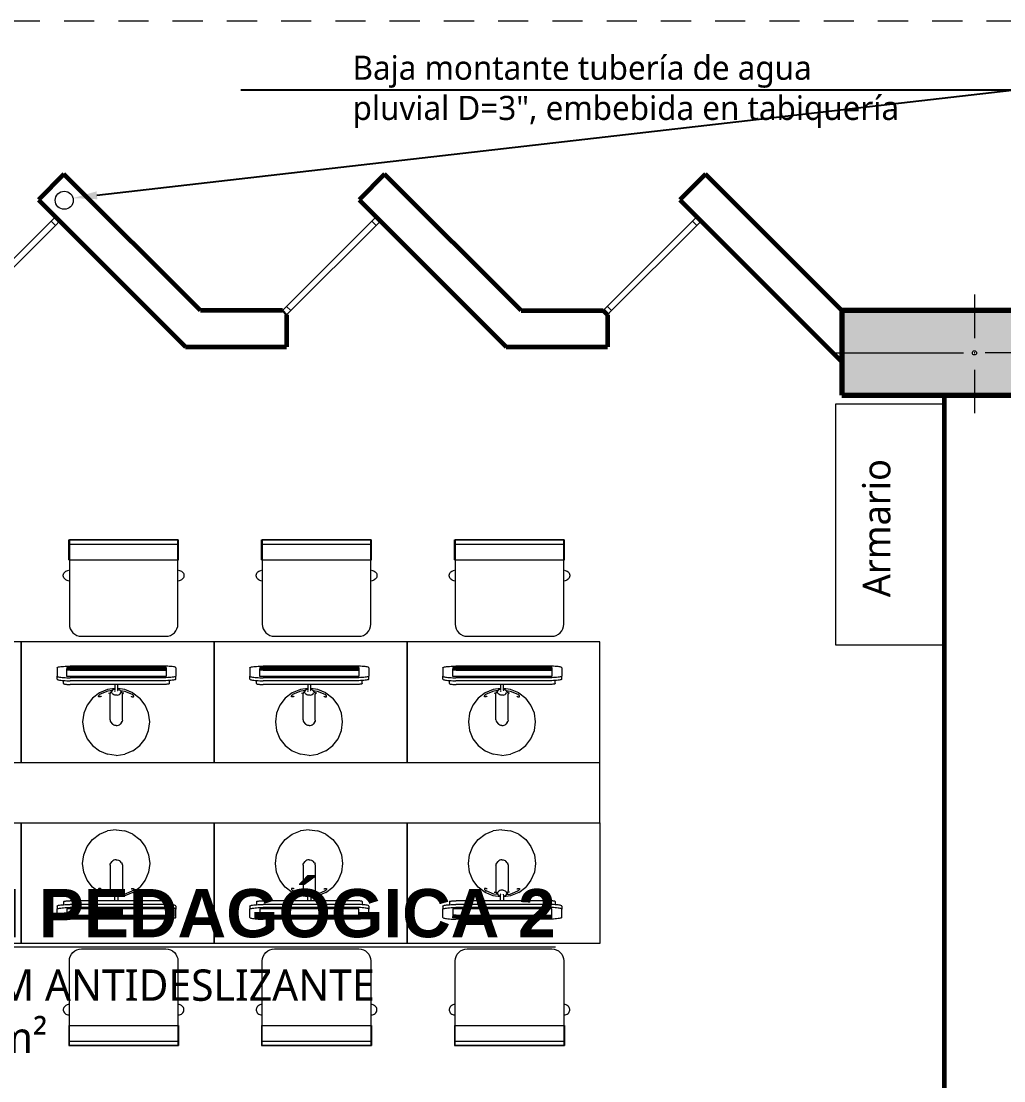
# Model space of a CAD drawing. Header units: metres. Extents: x 28 to 239, y -1 to 113.
# Drawn here: x 77.476 to 81.551, y 87.504 to 91.897 of the extents above; entities that cross this region are included whole.
import ezdxf
from ezdxf import colors
from ezdxf.entities.mleader import LeaderData, LeaderLine
from ezdxf.math import Vec2, Vec3

# ---------------------------------------------------------------- set-up
doc = ezdxf.new("R2010")
doc.units = ezdxf.units.M
doc.linetypes.add('DASHED2', pattern=[0.375, 0.25, -0.125])
doc.linetypes.add('HIDDEN2', pattern=[0.1875, 0.125, -0.0625])
for name, color, linetype, lineweight in [('COLUMNAS 50', 32, 'Continuous', 70), ('Equipamiento SR', 23, 'Continuous', 0), ('GRAFO 0 BLANCO', 7, 'Continuous', 0), ('GRAFO 4', 7, 'Continuous', 30), ('I.S. CANALETAS', 12, 'Continuous', 0), ('letras sr', 7, 'Continuous', 5), ('Muebles fijos El', 101, 'Continuous', 0), ('Muros el', 144, 'Continuous', 60), ('proyecciones', 1, 'DASHED2', 5), ('Vanos', 140, 'Continuous', 5)]:
    doc.layers.add(name, color=color, linetype=linetype, lineweight=lineweight)
doc.styles.add('Generales', font='trebuc.ttf', dxfattribs={"height": 0.1})
doc.styles.add('Santa Rosa 1 50', font='trebuc.ttf')

# ---------------------------------------------------------------- blocks, each defined once
blk = doc.blocks.new('Columna 1.10 x0.30')
at = {"true_color": 0xc7c8ca}
h = blk.add_hatch(color=9, dxfattribs=at)
h.dxf.hatch_style = 1
h.paths.add_polyline_path([(-234.8493, 113.8066), (-235.9493, 113.8066), (-235.9493, 113.4566), (-234.8493, 113.4566)])
h.paths.add_polyline_path([(-235.3906, 113.6316, -1), (-235.408, 113.6316, -1)], flags=16)
at = {"layer": 'COLUMNAS 50', "color": 1, "linetype": 'Continuous', "lineweight": 5}
for p, q in [((-235.3993, 113.8732), (-235.3993, 113.6932)), ((-235.9743, 113.6316), (-235.4443, 113.6316)), ((-234.8243, 113.6316), (-235.3543, 113.6316)), ((-235.3993, 113.5616), (-235.3993, 113.3816))]:
    blk.add_line(p, q, dxfattribs=at)
at = {"layer": 'COLUMNAS 50', "linetype": 'Continuous'}
blk.add_lwpolyline([(-235.9493, 113.4566), (-234.8493, 113.4566), (-234.8493, 113.8066), (-235.9493, 113.8066)], close=True, dxfattribs=at)
at = {"layer": 'COLUMNAS 50', "color": 1, "linetype": 'Continuous', "lineweight": 5}
blk.add_circle((-235.3993, 113.6316), 0.00871, dxfattribs=at)
blk.add_point((-235.3993, 113.6316), dxfattribs=at)
blk = doc.blocks.new('A$C25F65E93')
at = {"layer": 'Equipamiento SR', "linetype": 'Continuous'}
for p, q in [((0.1269, 0.4816), (0.1282, 0.4858)), ((0.1282, 0.4858), (0.1301, 0.4896)), ((0.1301, 0.4896), (0.1325, 0.493)), ((0.1325, 0.493), (0.1354, 0.4959)), ((0.1354, 0.4959), (0.1387, 0.4981)), ((0.1387, 0.4981), (0.1423, 0.4996)), ((0.1423, 0.4996), (0.146, 0.5004)), ((0.146, 0.5004), (0.1498, 0.5004)), ((0.1498, 0.5004), (0.1536, 0.4996)), ((0.1536, 0.4996), (0.1571, 0.4981)), ((0.1571, 0.4981), (0.1604, 0.4959)), ((0.1604, 0.4959), (0.1633, 0.493)), ((0.1633, 0.493), (0.1658, 0.4896)), ((0.1658, 0.4896), (0.1667, 0.4877)), ((0.1667, 0.4877), (0.1714, 0.4782)), ((0.018, 0.4782), (0, 0.4782)), ((0, 0.0222), (0, 0.4782)), ((0.0824, 0.4782), (0.018, 0.4782)), ((0.018, 0.0222), (0.018, 0.4782)), ((0.0824, 0.0222), (0.0824, 0.4782)), ((0.1264, 0.4782), (0.1269, 0.4816)), ((0.018, 0.0222), (0, 0.0222)), ((0.0824, 0.0222), (0.018, 0.0222)), ((0.1269, 0.0187), (0.1264, 0.0222)), ((0.1282, 0.0146), (0.1269, 0.0187)), ((0.1301, 0.0107), (0.1282, 0.0146)), ((0.1325, 0.0073), (0.1301, 0.0107)), ((0.1354, 0.0045), (0.1325, 0.0073)), ((0.1387, 0.0023), (0.1354, 0.0045)), ((0.1423, 0.0008), (0.1387, 0.0023)), ((0.146, 0), (0.1423, 0.0008)), ((0.1536, 0.0008), (0.1498, 0)), ((0.1571, 0.0023), (0.1536, 0.0008)), ((0.1604, 0.0045), (0.1571, 0.0023)), ((0.1633, 0.0073), (0.1604, 0.0045)), ((0.1658, 0.0107), (0.1633, 0.0073)), ((0.1667, 0.0127), (0.1658, 0.0107)), ((0.1714, 0.0222), (0.1667, 0.0127)), ((0.1498, 0), (0.146, 0))]:
    blk.add_line(p, q, dxfattribs=at)
blk.add_lwpolyline([(0, 0.0252), (0.35, 0.0252, 0.414214), (0.4, 0.0752), (0.4, 0.4252, 0.414214), (0.35, 0.4752), (0, 0.4752), (0, 0.0252)], format="xyb", dxfattribs=at)
blk = doc.blocks.new('A$C34F338A5')
at = {"layer": 'Muebles fijos El'}
for p, q in [((0.3401, 0.6205), (0.3396, 0.6144)), ((0.3407, 0.6261), (0.3401, 0.6205)), ((0.3414, 0.631), (0.3407, 0.6261)), ((0.3422, 0.6351), (0.3414, 0.631)), ((0.343, 0.6382), (0.3422, 0.6351)), ((0.3439, 0.6404), (0.343, 0.6382)), ((0.3448, 0.6416), (0.3439, 0.6404)), ((0.3456, 0.6418), (0.3448, 0.6416)), ((0.3456, 0.6418), (0.3581, 0.6418)), ((0.3527, 0.6205), (0.3521, 0.6143)), ((0.3533, 0.6261), (0.3527, 0.6205)), ((0.354, 0.631), (0.3533, 0.6261)), ((0.3547, 0.6351), (0.354, 0.631)), ((0.3556, 0.6382), (0.3547, 0.6351)), ((0.3565, 0.6404), (0.3556, 0.6382)), ((0.3574, 0.6416), (0.3565, 0.6404)), ((0.3581, 0.6418), (0.3574, 0.6416)), ((0.3925, 0.6418), (0.3581, 0.6418)), ((0.3925, 0.6418), (0.3932, 0.6416)), ((0.3932, 0.6416), (0.3941, 0.6404)), ((0.3941, 0.6404), (0.395, 0.6382)), ((0.395, 0.6382), (0.3959, 0.6351)), ((0.3959, 0.6351), (0.3966, 0.631)), ((0.3966, 0.631), (0.3973, 0.6261)), ((0.3973, 0.6261), (0.398, 0.6205)), ((0.398, 0.6205), (0.3985, 0.6143)), ((0.3234, 0.5906), (0.3233, 0.587)), ((0.3233, 0.587), (0.3233, 0.4006)), ((0.3236, 0.5976), (0.3234, 0.5942)), ((0.3234, 0.5942), (0.3234, 0.5906)), ((0.3238, 0.6009), (0.3236, 0.5976)), ((0.324, 0.604), (0.3238, 0.6009)), ((0.3243, 0.6067), (0.324, 0.604)), ((0.3246, 0.6091), (0.3243, 0.6067)), ((0.325, 0.6111), (0.3246, 0.6091)), ((0.3254, 0.6126), (0.325, 0.6111)), ((0.3259, 0.6137), (0.3254, 0.6126)), ((0.3263, 0.6143), (0.3259, 0.6137)), ((0.3268, 0.6144), (0.3263, 0.6143)), ((0.3268, 0.6144), (0.3396, 0.6144)), ((0.3389, 0.6004), (0.3388, 0.5931)), ((0.3388, 0.5931), (0.3388, 0.5873)), ((0.3388, 0.5873), (0.3388, 0.203)), ((0.3392, 0.6075), (0.3389, 0.6004)), ((0.3396, 0.6143), (0.3392, 0.6075)), ((0.3396, 0.6144), (0.3396, 0.6143)), ((0.3515, 0.6004), (0.3513, 0.5931)), ((0.3513, 0.5931), (0.3513, 0.5873)), ((0.3513, 0.5873), (0.3513, 0.203)), ((0.3518, 0.6075), (0.3515, 0.6004)), ((0.3521, 0.6143), (0.3518, 0.6075)), ((0.3565, 0.6007), (0.3565, 0.1896)), ((0.3829, 0.6007), (0.3565, 0.6007)), ((0.3831, 0.5976), (0.3829, 0.6007)), ((0.3866, 0.6007), (0.3829, 0.6007)), ((0.3832, 0.5942), (0.3831, 0.5976)), ((0.3833, 0.5906), (0.3832, 0.5942)), ((0.3833, 0.587), (0.3833, 0.5906)), ((0.3833, 0.2033), (0.3833, 0.587)), ((0.3866, 0.6007), (0.3866, 0.6004)), ((0.3879, 0.6007), (0.3866, 0.6007)), ((0.3866, 0.6004), (0.3867, 0.5931)), ((0.3867, 0.5931), (0.3867, 0.5873)), ((0.3867, 0.5873), (0.3867, 0.203)), ((0.3942, 0.6007), (0.3879, 0.6007)), ((0.3879, 0.6007), (0.3879, 0.1896)), ((0.3942, 0.6007), (0.3942, 0.1896)), ((0.3985, 0.6143), (0.3989, 0.6075)), ((0.3989, 0.6075), (0.3991, 0.6004)), ((0.3991, 0.6004), (0.3993, 0.5931)), ((0.3993, 0.5931), (0.3993, 0.5873)), ((0.3993, 0.5873), (0.3993, 0.203)), ((0.0986, 0.5141), (0.1322, 0.528)), ((0.1322, 0.528), (0.1682, 0.5328)), ((0.1682, 0.5328), (0.2042, 0.528)), ((0.2042, 0.528), (0.2377, 0.5141)), ((0.0477, 0.4632), (0.0698, 0.492)), ((0.0698, 0.492), (0.0986, 0.5141)), ((0.2377, 0.5141), (0.2665, 0.492)), ((0.2887, 0.4632), (0.2665, 0.492)), ((0.0477, 0.4632), (0.0338, 0.4297)), ((0.2719, 0.4641), (0.272, 0.4649)), ((0.2719, 0.4632), (0.2719, 0.4641)), ((0.2719, 0.4622), (0.2719, 0.4632)), ((0.2721, 0.4611), (0.2719, 0.4622)), ((0.272, 0.4649), (0.2723, 0.4655)), ((0.2725, 0.4599), (0.2721, 0.4611)), ((0.2723, 0.4655), (0.2727, 0.466)), ((0.2729, 0.4587), (0.2725, 0.4599)), ((0.2727, 0.466), (0.2732, 0.4664)), ((0.2734, 0.4575), (0.2729, 0.4587)), ((0.2732, 0.4664), (0.2737, 0.4666)), ((0.274, 0.4563), (0.2734, 0.4575)), ((0.2737, 0.4666), (0.2744, 0.4666)), ((0.2744, 0.4556), (0.274, 0.4563)), ((0.2744, 0.4666), (0.2751, 0.4665)), ((0.2751, 0.4665), (0.2759, 0.4663)), ((0.2759, 0.4663), (0.2768, 0.4658)), ((0.2768, 0.4658), (0.2777, 0.4653)), ((0.2777, 0.4653), (0.2786, 0.4646)), ((0.2786, 0.4646), (0.2795, 0.4637)), ((0.2795, 0.4637), (0.2804, 0.4628)), ((0.2804, 0.4628), (0.2812, 0.4617)), ((0.2812, 0.4617), (0.282, 0.4606)), ((0.2816, 0.4609), (0.2825, 0.4597)), ((0.282, 0.4606), (0.2828, 0.4595)), ((0.2957, 0.4278), (0.2828, 0.4595)), ((0.2887, 0.4632), (0.3026, 0.4297)), ((0.0291, 0.3937), (0.0338, 0.4297)), ((0.1531, 0.3936), (0.1534, 0.3985)), ((0.1534, 0.3985), (0.1546, 0.4032)), ((0.1546, 0.4032), (0.1566, 0.4072)), ((0.1566, 0.4072), (0.1593, 0.4104)), ((0.1659, 0.4158), (0.1593, 0.4104)), ((0.1659, 0.4158), (0.1701, 0.4186)), ((0.1748, 0.4197), (0.1701, 0.4186)), ((0.1748, 0.4197), (0.2825, 0.4197)), ((0.2791, 0.3985), (0.2788, 0.3936)), ((0.2791, 0.3985), (0.2803, 0.4032)), ((0.2803, 0.4032), (0.2824, 0.4072)), ((0.2824, 0.4072), (0.2851, 0.4104)), ((0.2872, 0.4191), (0.2825, 0.4197)), ((0.2851, 0.4104), (0.2882, 0.4125)), ((0.287, 0.4255), (0.2879, 0.4187)), ((0.2916, 0.4168), (0.2872, 0.4191)), ((0.2917, 0.4133), (0.2882, 0.4125)), ((0.2916, 0.4168), (0.2985, 0.4111)), ((0.2952, 0.4128), (0.2917, 0.4133)), ((0.2952, 0.4128), (0.2985, 0.4111)), ((0.2978, 0.4117), (0.2957, 0.4278)), ((0.2985, 0.3999), (0.2965, 0.4005)), ((0.2977, 0.4004), (0.2965, 0.4005)), ((0.2985, 0.3999), (0.2977, 0.4004)), ((0.2985, 0.4111), (0.3013, 0.4083)), ((0.3002, 0.4006), (0.3048, 0.4006)), ((0.3036, 0.4045), (0.3013, 0.4083)), ((0.3026, 0.4297), (0.3064, 0.4006)), ((0.3036, 0.4045), (0.3048, 0.4006)), ((0.3048, 0.4006), (0.3064, 0.4006)), ((0.3064, 0.4006), (0.3233, 0.4006)), ((0.3233, 0.4006), (0.3233, 0.388)), ((0.0291, 0.3937), (0.0338, 0.3576)), ((0.0477, 0.3241), (0.0338, 0.3576)), ((0.1531, 0.3936), (0.1537, 0.3887)), ((0.1537, 0.3887), (0.1551, 0.3842)), ((0.1551, 0.3842), (0.1574, 0.3804)), ((0.1574, 0.3804), (0.1603, 0.3775)), ((0.1671, 0.3718), (0.1603, 0.3775)), ((0.1715, 0.3695), (0.1671, 0.3718)), ((0.1762, 0.3689), (0.1715, 0.3695)), ((0.1762, 0.3689), (0.284, 0.3689)), ((0.2788, 0.3936), (0.2794, 0.3887)), ((0.2794, 0.3887), (0.2809, 0.3842)), ((0.2809, 0.3842), (0.2831, 0.3804)), ((0.2957, 0.3595), (0.2828, 0.3278)), ((0.2831, 0.3804), (0.286, 0.3775)), ((0.284, 0.3689), (0.2886, 0.3701)), ((0.286, 0.3775), (0.2893, 0.3758)), ((0.287, 0.3618), (0.2881, 0.3699)), ((0.2886, 0.3701), (0.2928, 0.3728)), ((0.3026, 0.3576), (0.2887, 0.3241)), ((0.2893, 0.3758), (0.2928, 0.3753)), ((0.2994, 0.3783), (0.2928, 0.3728)), ((0.2928, 0.3753), (0.2962, 0.3762)), ((0.2969, 0.3881), (0.2947, 0.3888)), ((0.2947, 0.3888), (0.2958, 0.3883)), ((0.298, 0.3771), (0.2957, 0.3595)), ((0.2958, 0.3883), (0.2969, 0.3881)), ((0.2962, 0.3762), (0.2994, 0.3783)), ((0.3048, 0.388), (0.2994, 0.388)), ((0.2994, 0.3783), (0.3021, 0.3814)), ((0.3021, 0.3814), (0.3041, 0.3855)), ((0.3066, 0.388), (0.3026, 0.3576)), ((0.3041, 0.3855), (0.3048, 0.388)), ((0.3066, 0.388), (0.3048, 0.388)), ((0.3233, 0.388), (0.3066, 0.388)), ((0.3233, 0.388), (0.3233, 0.2033)), ((0.0698, 0.2953), (0.0477, 0.3241)), ((0.2887, 0.3241), (0.2665, 0.2953)), ((0.2721, 0.3262), (0.2719, 0.3251)), ((0.2719, 0.3251), (0.2719, 0.3241)), ((0.2719, 0.3241), (0.2719, 0.3232)), ((0.2719, 0.3232), (0.272, 0.3225)), ((0.272, 0.3225), (0.2723, 0.3218)), ((0.2725, 0.3274), (0.2721, 0.3262)), ((0.2723, 0.3218), (0.2727, 0.3213)), ((0.2729, 0.3286), (0.2725, 0.3274)), ((0.2727, 0.3213), (0.2732, 0.3209)), ((0.2734, 0.3298), (0.2729, 0.3286)), ((0.2732, 0.3209), (0.2737, 0.3207)), ((0.274, 0.331), (0.2734, 0.3298)), ((0.2737, 0.3207), (0.2744, 0.3207)), ((0.2744, 0.3317), (0.274, 0.331)), ((0.2744, 0.3207), (0.2751, 0.3208)), ((0.2751, 0.3208), (0.2759, 0.3211)), ((0.2759, 0.3211), (0.2768, 0.3215)), ((0.2768, 0.3215), (0.2777, 0.322)), ((0.2777, 0.322), (0.2786, 0.3228)), ((0.2786, 0.3228), (0.2795, 0.3236)), ((0.2795, 0.3236), (0.2804, 0.3245)), ((0.2804, 0.3245), (0.2812, 0.3256)), ((0.2812, 0.3256), (0.282, 0.3267)), ((0.282, 0.3267), (0.2828, 0.3278)), ((0.0986, 0.2732), (0.0698, 0.2953)), ((0.1322, 0.2593), (0.0986, 0.2732)), ((0.2377, 0.2732), (0.2042, 0.2593)), ((0.2665, 0.2953), (0.2377, 0.2732)), ((0.1682, 0.2545), (0.1322, 0.2593)), ((0.2042, 0.2593), (0.1682, 0.2545)), ((0.3234, 0.1997), (0.3233, 0.2033)), ((0.3234, 0.1961), (0.3234, 0.1997)), ((0.3236, 0.1926), (0.3234, 0.1961)), ((0.3238, 0.1894), (0.3236, 0.1926)), ((0.324, 0.1863), (0.3238, 0.1894)), ((0.3243, 0.1836), (0.324, 0.1863)), ((0.3246, 0.1812), (0.3243, 0.1836)), ((0.325, 0.1792), (0.3246, 0.1812)), ((0.3254, 0.1777), (0.325, 0.1792)), ((0.3259, 0.1766), (0.3254, 0.1777)), ((0.3263, 0.176), (0.3259, 0.1766)), ((0.3268, 0.1759), (0.3263, 0.176)), ((0.3268, 0.1759), (0.3396, 0.1759)), ((0.3388, 0.1972), (0.3388, 0.203)), ((0.3389, 0.1898), (0.3388, 0.1972)), ((0.3392, 0.1827), (0.3389, 0.1898)), ((0.3396, 0.176), (0.3392, 0.1827)), ((0.3396, 0.1759), (0.3396, 0.176)), ((0.3401, 0.1698), (0.3396, 0.1759)), ((0.3513, 0.1972), (0.3513, 0.203)), ((0.3515, 0.1898), (0.3513, 0.1972)), ((0.3518, 0.1827), (0.3515, 0.1898)), ((0.3521, 0.176), (0.3518, 0.1827)), ((0.3527, 0.1698), (0.3521, 0.176)), ((0.3565, 0.1896), (0.3829, 0.1896)), ((0.3831, 0.1926), (0.3829, 0.1896)), ((0.3829, 0.1896), (0.3866, 0.1896)), ((0.3832, 0.1961), (0.3831, 0.1926)), ((0.3833, 0.1997), (0.3832, 0.1961)), ((0.3833, 0.2033), (0.3833, 0.1997)), ((0.3866, 0.1898), (0.3867, 0.1972)), ((0.3866, 0.1896), (0.3866, 0.1898)), ((0.3866, 0.1896), (0.3879, 0.1896)), ((0.3867, 0.1972), (0.3867, 0.203)), ((0.3942, 0.1896), (0.3879, 0.1896)), ((0.398, 0.1698), (0.3985, 0.176)), ((0.3985, 0.176), (0.3989, 0.1827)), ((0.3989, 0.1827), (0.3991, 0.1898)), ((0.3991, 0.1898), (0.3993, 0.1972)), ((0.3993, 0.1972), (0.3993, 0.203)), ((0.3407, 0.1642), (0.3401, 0.1698)), ((0.3414, 0.1593), (0.3407, 0.1642)), ((0.3422, 0.1552), (0.3414, 0.1593)), ((0.343, 0.152), (0.3422, 0.1552)), ((0.3439, 0.1499), (0.343, 0.152)), ((0.3448, 0.1487), (0.3439, 0.1499)), ((0.3456, 0.1485), (0.3448, 0.1487)), ((0.3456, 0.1485), (0.3581, 0.1485)), ((0.3533, 0.1642), (0.3527, 0.1698)), ((0.354, 0.1593), (0.3533, 0.1642)), ((0.3547, 0.1552), (0.354, 0.1593)), ((0.3556, 0.152), (0.3547, 0.1552)), ((0.3565, 0.1499), (0.3556, 0.152)), ((0.3574, 0.1487), (0.3565, 0.1499)), ((0.3581, 0.1485), (0.3574, 0.1487)), ((0.3925, 0.1485), (0.3581, 0.1485)), ((0.3925, 0.1485), (0.3932, 0.1487)), ((0.3932, 0.1487), (0.3941, 0.1499)), ((0.3941, 0.1499), (0.395, 0.152)), ((0.395, 0.152), (0.3959, 0.1552)), ((0.3959, 0.1552), (0.3966, 0.1593)), ((0.3966, 0.1593), (0.3973, 0.1642)), ((0.3973, 0.1642), (0.398, 0.1698))]:
    blk.add_line(p, q, dxfattribs=at)
blk.add_lwpolyline([(0, 0.8), (0.5, 0.8), (0.5, 0), (0, 0), (0, 0.8)], dxfattribs=at)
at = {"layer": 'Muebles fijos El', "xscale": -1}
blk.add_blockref('A$C25F65E93', (0.923, 0.1747), dxfattribs=at)

msp = doc.modelspace()

# ---------------------------------------------------------------- linework, layer by layer
at = {"layer": 'Equipamiento SR'}
msp.add_lwpolyline([(80.854, 90.3107), (81.304, 90.3107), (81.304, 89.3107), (80.854, 89.3107), (80.854, 90.3107)], dxfattribs=at)
at = {"layer": 'GRAFO 0 BLANCO'}
msp.add_lwpolyline([(79.876, 88.5739), (79.876, 88.8239)], dxfattribs=at)
at = {"layer": 'GRAFO 4', "linetype": 'Continuous'}
msp.add_line((78.5591, 90.6969), (78.5767, 90.6792), dxfattribs=at)
at = {"layer": 'I.S. CANALETAS'}
msp.add_circle((77.6546, 91.1545), 0.0375, dxfattribs=at)
at = {"layer": 'Muros el', "ltscale": 0.05}
for p, q in [((78.5767, 90.6792), (78.5767, 90.5469)), ((79.8891, 90.6969), (79.9068, 90.6792)), ((79.8891, 90.6969), (79.9068, 90.6792)), ((79.9068, 90.6792), (79.9068, 90.5469)), ((78.1569, 90.5469), (78.5767, 90.5469)), ((81.304, 90.3469), (81.304, 83.9469))]:
    msp.add_line(p, q, dxfattribs=at)
for points in [[(77.6533, 91.2626), (77.5472, 91.1565)], [(78.219, 90.6969), (77.6533, 91.2626)], [(78.9833, 91.2626), (78.8773, 91.1565)], [(79.549, 90.6969), (78.9833, 91.2626)], [(80.3134, 91.2626), (80.2073, 91.1565)], [(80.879, 90.6969), (80.3134, 91.2626)], [(77.5472, 91.1565), (78.1569, 90.5469)], [(78.8773, 91.1565), (79.4869, 90.5469)], [(80.2073, 91.1565), (80.879, 90.4848)], [(78.5591, 90.6969), (78.219, 90.6969)], [(79.549, 90.6969), (79.8891, 90.6969)], [(79.4869, 90.5469), (79.9068, 90.5469)]]:
    msp.add_lwpolyline(points, dxfattribs=at)
at = {"layer": 'proyecciones', "linetype": 'HIDDEN2'}
msp.add_lwpolyline([(86.329, 90.6969), (86.329, 91.8969), (57.529, 91.8969), (57.529, 90.6969)], dxfattribs=at)
at = {"layer": 'Vanos', "color": 7, "linetype": 'Continuous'}
for p, q in [((77.229, 90.6969), (77.6179, 91.0858)), ((77.6179, 91.0858), (77.6003, 91.0681)), ((77.6003, 91.0681), (77.6179, 91.0504)), ((77.6179, 91.0858), (77.6356, 91.0681)), ((77.6179, 91.0504), (77.6356, 91.0681)), ((78.5591, 90.6969), (78.948, 91.0858)), ((78.948, 91.0858), (78.9303, 91.0682)), ((78.9303, 91.0682), (78.948, 91.0505)), ((78.948, 91.0858), (78.9656, 91.0682)), ((78.948, 91.0505), (78.9656, 91.0682)), ((79.8891, 90.6969), (80.278, 91.0858)), ((80.278, 91.0858), (80.2603, 91.0682)), ((80.2603, 91.0682), (80.278, 91.0505)), ((80.278, 91.0858), (80.2957, 91.0682)), ((80.278, 91.0505), (80.2957, 91.0682)), ((77.2644, 90.6969), (77.6179, 91.0504)), ((78.5944, 90.6969), (78.948, 91.0505)), ((79.9244, 90.6969), (80.278, 91.0505)), ((78.5944, 90.6969), (78.5767, 90.7146)), ((79.9244, 90.6969), (79.9068, 90.7146)), ((78.5767, 90.6792), (78.5944, 90.6969)), ((79.9068, 90.6792), (79.9244, 90.6969))]:
    msp.add_line(p, q, dxfattribs=at)

# ---------------------------------------------------------------- block references
at = {"layer": 'COLUMNAS 50'}
msp.add_blockref('Columna 1.10 x0.30', (316.8284, -23.1097), dxfattribs=at)
at = {"layer": 'Muebles fijos El', "xscale": -1, "rotation": 270}
for p in [(76.6761, 88.8239), (77.4761, 88.8239), (78.2761, 88.8239), (79.0761, 88.8239)]:
    msp.add_blockref('A$C34F338A5', p, dxfattribs=at)
at = {"layer": 'Muebles fijos El', "rotation": 270}
for p in [(76.6761, 88.5739), (77.4761, 88.5739), (78.2761, 88.5739), (79.0761, 88.5739)]:
    msp.add_blockref('A$C34F338A5', p, dxfattribs=at)

# ---------------------------------------------------------------- texts
at = {"layer": 'Equipamiento SR', "insert": (80.9656, 89.5089), "char_height": 0.115, "attachment_point": 1, "rotation": 90, "style": 'Generales'}
msp.add_mtext_dynamic_manual_height_columns('Armario', width=0.645812, gutter_width=1, heights=[0], dxfattribs=at)
at = {"layer": 'letras sr', "insert": (73.6188, 88.2992), "char_height": 0.209, "attachment_point": 1, "style": 'Santa Rosa 1 50'}
msp.add_mtext_dynamic_manual_height_columns('\\pxqc;{\\fSwis721 Ex BT|b1|i0|c0|p34;\\H0.95694x;\\LAULA DE INNOVACIÓN PEDAGÓGICA 2\\P\\fTrebuchet MS|b0|i0|c0|p34;\\H0.65x;\\lPISO PORCELANATO 60x60CM ANTIDESLIZANTE\\PArea:62.53 m²}', width=6.822621, gutter_width=1, heights=[0], dxfattribs=at)

# ---------------------------------------------------------------- leaders
at = {"layer": 'letras sr'}
ml = msp.add_multileader_mtext('Standard', dxfattribs=at)
ml.set_content('{\\H0.86957x;Baja montante tubería de agua\\Ppluvial D=3", embebida en tabiquería}', color=256, style='Generales')
ml.set_leader_properties()
ml.build(insert=Vec2(0, 0))
ml.multileader.update_dxf_attribs({"text_right_attachment_type": 6, "dogleg_length": 0.36, "arrow_head_size": 0.1})
ctx = ml.context
ctx.base_point, ctx.char_height, ctx.arrow_head_size, ctx.landing_gap_size, ctx.plane_origin = Vec3(78.7604, 91.6824), 0.115, 0.1, 0.09, Vec3(78.0321, 92.027)
ctx.right_attachment = 6
notes = []
notes.append((ctx, [(1, (1, 1, 0), (81.5835, 91.6108), (-1, 0), 0.36, [(0, [(77.6909, 91.1636)], 0, []), (1, [(82.4077, 91.1809)], 0, [])])]))
ctx.mtext.insert, ctx.mtext.rotation, ctx.mtext.flow_direction = Vec3(78.8504, 91.7541), 6.283185, 5
for ctx, leaders in notes:
    for number, flags, end, landing, length, lines in leaders:
        leader = LeaderData()
        leader.index, (leader.has_last_leader_line, leader.has_dogleg_vector, leader.attachment_direction) = number, flags
        leader.last_leader_point, leader.dogleg_vector, leader.dogleg_length = Vec3(end), Vec3(landing), length
        for number, points, colour, breaks in lines:
            line = LeaderLine()
            line.index, line.vertices, line.color, line.breaks = number, Vec3.list(points), colors.encode_raw_color(colour), breaks
            leader.lines.append(line)
        ctx.leaders.append(leader)

doc.saveas('drawing.dxf')
